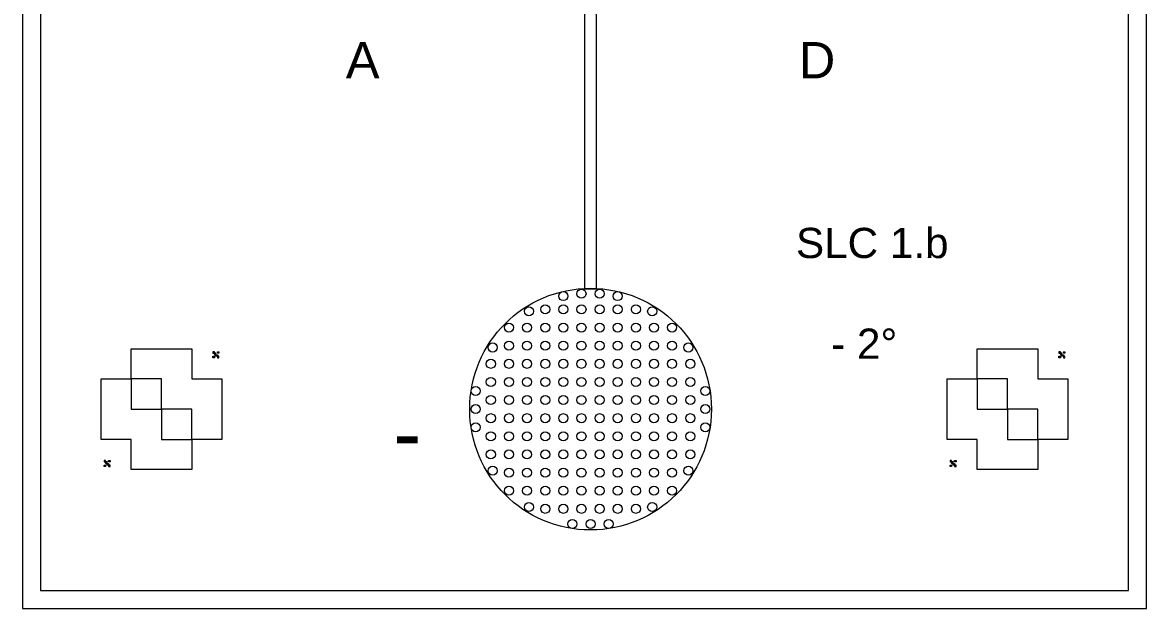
# Model space of a CAD drawing. Extents: x 1000 to 49000, y 2919 to 77300.
# Drawn here: x 26200 to 44800, y 54700 to 64399 of the extents above; entities that cross this region are included whole.
import ezdxf

# ---------------------------------------------------------------- set-up
doc = ezdxf.new("R2010")
doc.units = 13
doc.layers.add('Inner', color=4, linetype='Continuous', lineweight=0, true_color=0x00ffff)
doc.layers.add('Outer', color=1, linetype='Continuous', lineweight=0, true_color=0xff0000)
doc.styles.add('textstyle36', font='')
doc.styles.add('textstyle41', font='')
doc.styles.add('textstyle48', font='')
doc.styles.add('textstyle54', font='')
doc.styles.get('textstyle36').set_extended_font_data('Arial')
doc.styles.get('textstyle41').set_extended_font_data('Arial')
doc.styles.get('textstyle48').set_extended_font_data('Arial')
doc.styles.get('textstyle54').set_extended_font_data('Arial')

msp = doc.modelspace()

# ---------------------------------------------------------------- linework, layer by layer
at = {"layer": 'Inner'}
for points in [[(26200, 77300), (26200, 54700), (44800, 54700), (44800, 77300), (26200, 77300)], [(35500, 68450), (35500, 59990), (35700, 59990), (35700, 68450)], [(29000, 57500), (29000, 58000), (28500, 58000), (28500, 58500), (28000, 58500), (28000, 59000), (29000, 59000), (29000, 58500), (29500, 58500), (29500, 57500), (29000, 57500)], [(43000, 57500), (43000, 58000), (42500, 58000), (42500, 58500), (42000, 58500), (42000, 59000), (43000, 59000), (43000, 58500), (43500, 58500), (43500, 57500), (43000, 57500)], [(29350, 58950), (29350, 58925), (29375, 58925), (29375, 58950), (29350, 58950)], [(29350, 58875), (29375, 58875), (29375, 58850), (29350, 58850), (29350, 58875)], [(29375, 58925), (29375, 58900), (29400, 58900), (29400, 58925), (29375, 58925)], [(29400, 58900), (29425, 58900), (29425, 58875), (29400, 58875), (29400, 58900)], [(29425, 58925), (29425, 58950), (29450, 58950), (29450, 58925), (29425, 58925)], [(29425, 58875), (29425, 58850), (29450, 58850), (29450, 58875), (29425, 58875)], [(43350, 58950), (43350, 58925), (43375, 58925), (43375, 58950), (43350, 58950)], [(43350, 58875), (43375, 58875), (43375, 58850), (43350, 58850), (43350, 58875)], [(43375, 58925), (43375, 58900), (43400, 58900), (43400, 58925), (43375, 58925)], [(43400, 58900), (43425, 58900), (43425, 58875), (43400, 58875), (43400, 58900)], [(43425, 58925), (43425, 58950), (43450, 58950), (43450, 58925), (43425, 58925)], [(43425, 58875), (43425, 58850), (43450, 58850), (43450, 58875), (43425, 58875)], [(29000, 57500), (29000, 57000), (28000, 57000), (28000, 57500), (27500, 57500), (27500, 58500), (28000, 58500), (28000, 58000), (28500, 58000), (28500, 57500), (29000, 57500)], [(43000, 57500), (43000, 57000), (42000, 57000), (42000, 57500), (41500, 57500), (41500, 58500), (42000, 58500), (42000, 58000), (42500, 58000), (42500, 57500), (43000, 57500)], [(27550, 57150), (27550, 57125), (27575, 57125), (27575, 57150), (27550, 57150)], [(27575, 57125), (27575, 57100), (27600, 57100), (27600, 57125), (27575, 57125)], [(27625, 57125), (27625, 57150), (27650, 57150), (27650, 57125), (27625, 57125)], [(41550, 57150), (41550, 57125), (41575, 57125), (41575, 57150), (41550, 57150)], [(41575, 57125), (41575, 57100), (41600, 57100), (41600, 57125), (41575, 57125)], [(41625, 57125), (41625, 57150), (41650, 57150), (41650, 57125), (41625, 57125)], [(27550, 57075), (27575, 57075), (27575, 57050), (27550, 57050), (27550, 57075)], [(27600, 57100), (27625, 57100), (27625, 57075), (27600, 57075), (27600, 57100)], [(27625, 57075), (27625, 57050), (27650, 57050), (27650, 57075), (27625, 57075)], [(41550, 57075), (41575, 57075), (41575, 57050), (41550, 57050), (41550, 57075)], [(41600, 57100), (41625, 57100), (41625, 57075), (41600, 57075), (41600, 57100)], [(41625, 57075), (41625, 57050), (41650, 57050), (41650, 57075), (41625, 57075)]]:
    msp.add_lwpolyline(points, dxfattribs=at)
msp.add_circle((35600, 58000), 2000, dxfattribs=at)
at = {"layer": 'Outer'}
msp.add_lwpolyline([(26500, 77000), (26500, 55000), (44500, 55000), (44500, 77000), (26500, 77000)], dxfattribs=at)
for centre in [(35150, 59870), (35450, 59910), (35750, 59910), (36050, 59870), (34850, 59650), (35150, 59650), (35450, 59650), (35750, 59650), (36050, 59650), (36350, 59650), (34580, 59620), (36620, 59620), (34250, 59350), (34550, 59350), (34850, 59350), (35150, 59350), (35450, 59350), (35750, 59350), (36050, 59350), (36350, 59350), (36650, 59350), (36950, 59350), (33980, 59020), (34250, 59050), (34550, 59050), (34850, 59050), (35150, 59050), (35450, 59050), (35750, 59050), (36050, 59050), (36350, 59050), (36650, 59050), (36950, 59050), (37220, 59020), (33950, 58750), (34250, 58750), (34550, 58750), (34850, 58750), (35150, 58750), (35450, 58750), (35750, 58750), (36050, 58750), (36350, 58750), (36650, 58750), (36950, 58750), (37250, 58750), (33950, 58450), (34250, 58450), (34550, 58450), (34850, 58450), (35150, 58450), (35450, 58450), (35750, 58450), (36050, 58450), (36350, 58450), (36650, 58450), (36950, 58450), (37250, 58450), (33700, 58300), (33950, 58150), (34250, 58150), (34550, 58150), (34850, 58150), (35150, 58150), (35450, 58150), (35750, 58150), (36050, 58150), (36350, 58150), (36650, 58150), (36950, 58150), (37250, 58150), (37500, 58300), (33700, 58000), (37500, 58000), (33950, 57850), (34250, 57850), (34550, 57850), (34850, 57850), (35150, 57850), (35450, 57850), (35750, 57850), (36050, 57850), (36350, 57850), (36650, 57850), (36950, 57850), (37250, 57850), (33700, 57700), (37500, 57700), (33950, 57550), (34250, 57550), (34550, 57550), (34850, 57550), (35150, 57550), (35450, 57550), (35750, 57550), (36050, 57550), (36350, 57550), (36650, 57550), (36950, 57550), (37250, 57550), (33950, 57250), (34250, 57250), (34550, 57250), (34850, 57250), (35150, 57250), (35450, 57250), (35750, 57250), (36050, 57250), (36350, 57250), (36650, 57250), (36950, 57250), (37250, 57250), (33980, 56980), (34250, 56950), (34550, 56950), (34850, 56950), (35150, 56950), (35450, 56950), (35750, 56950), (36050, 56950), (36350, 56950), (36650, 56950), (36950, 56950), (37220, 56980), (34250, 56650), (34550, 56650), (34850, 56650), (35150, 56650), (35450, 56650), (35750, 56650), (36050, 56650), (36350, 56650), (36650, 56650), (36950, 56650), (34580, 56380), (34850, 56350), (35150, 56350), (35450, 56350), (35750, 56350), (36050, 56350), (36350, 56350), (36620, 56380), (35300, 56100), (35600, 56100), (35900, 56100)]:
    msp.add_circle(centre, 75, dxfattribs=at)

# ---------------------------------------------------------------- texts
at = {"layer": 'Inner'}
for s, insert, char_height, attachment_point, style in [('A', (31550, 63475), 600, 7, 'textstyle48'), ('D', (39650, 63475), 600, 9, 'textstyle54'), ('SLC 1.b\\P\\P   - 2%%d', (39000, 61000), 500, 1, 'textstyle36'), ('-', (32335.88, 58106.28), 1000, 1, 'textstyle41')]:
    msp.add_mtext(s, dxfattribs=dict(at, insert=insert, char_height=char_height, attachment_point=attachment_point, style=style))

doc.saveas('drawing.dxf')
